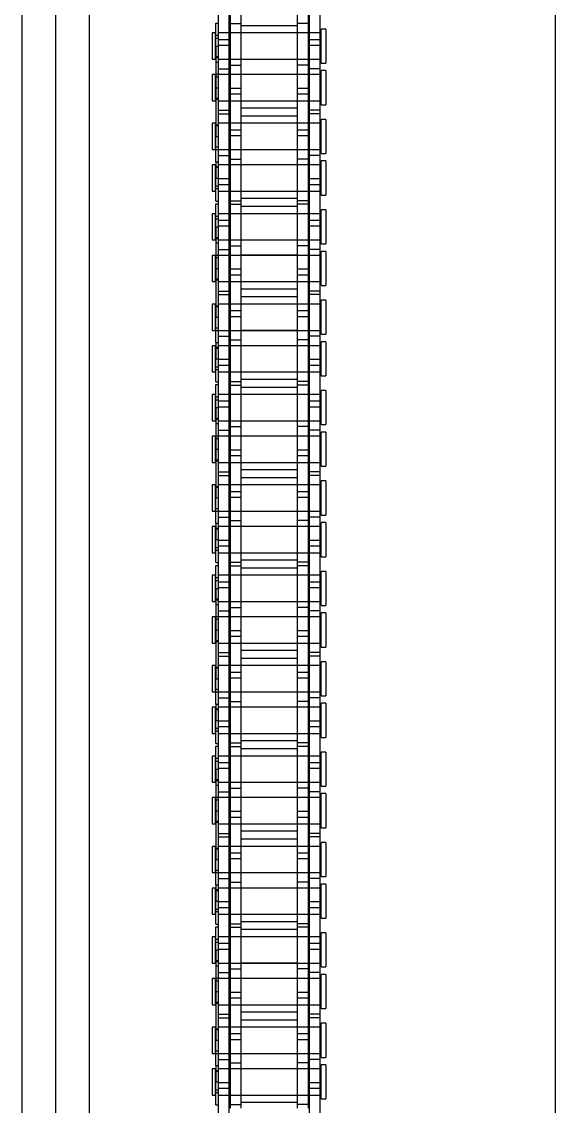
# Model space of a CAD drawing. Header units: metres. Extents: x 0 to 63075, y 0 to 44550.
# Drawn here: x 13894.7 to 13969.7, y 29508.1 to 29660.5 of the extents above; entities that cross this region are included whole.
import ezdxf

# ---------------------------------------------------------------- set-up
doc = ezdxf.new("R2010")
doc.units = ezdxf.units.M
doc.header["$LTSCALE"] = 75
doc.linetypes.add('HIDDEN2', pattern=[4.7625, 3.175, -1.5875])
for name, color, linetype in [('SDM', 7, 'Continuous'), ('SL4', 4, 'Continuous'), ('ST1', 7, 'HIDDEN2')]:
    doc.layers.add(name, color=color, linetype=linetype)

# ---------------------------------------------------------------- blocks, each defined once
blk = doc.blocks.new('A$Cb6dca9d5')
at = {"layer": 'SL4'}
for p, q in [((48.24, 3664.71), (48.24, 2339.74)), ((57.76, 2339.74), (57.76, 3664.71)), ((123.24, 2339.74), (123.24, 3664.71))]:
    blk.add_line(p, q, dxfattribs=at)
at = {"layer": 'ST1'}
for p, q in [((53, 3664.71), (53, 2339.74)), ((57.76, 2339.74), (57.76, 3664.71)), ((77.52, 2926.8), (77.52, 2920.45)), ((79.03, 2926.8), (79.03, 2920.45)), ((86.96, 2926.8), (86.96, 2920.45)), ((88.49, 2926.8), (88.49, 2920.45)), ((75.84, 2923.2), (75.84, 2914.1)), ((77.36, 2923.2), (77.36, 2914.1)), ((88.64, 2923.2), (88.64, 2914.1)), ((90.16, 2923.2), (90.16, 2914.1)), ((75.51, 2920.51), (75.84, 2920.51)), ((75.51, 2917.28), (75.51, 2920.51)), ((77.52, 2920.45), (79.03, 2920.45)), ((77.52, 2920.45), (77.52, 2911.36)), ((79.03, 2920.17), (86.96, 2920.17)), ((79.03, 2920.45), (79.03, 2911.36)), ((88.49, 2920.45), (86.96, 2920.45)), ((86.96, 2920.45), (86.96, 2911.36)), ((88.49, 2920.45), (88.49, 2911.36)), ((75, 2919.12), (75, 2915.43)), ((75.47, 2919.12), (75, 2919.12)), ((75.47, 2915.43), (75.47, 2919.12)), ((75.84, 2918.75), (75.47, 2918.75)), ((77.36, 2919.12), (75.84, 2919.12)), ((90.34, 2919.12), (75.84, 2919.12)), ((79.03, 2919.12), (77.52, 2919.12)), ((86.96, 2919.12), (79.03, 2919.12)), ((88.49, 2919.12), (86.96, 2919.12)), ((90.16, 2919.12), (88.64, 2919.12)), ((90.34, 2914.88), (90.34, 2919.67)), ((91, 2919.67), (90.34, 2919.67)), ((91, 2919.67), (91, 2914.88)), ((75.51, 2918.38), (75.84, 2918.38)), ((75.51, 2917.28), (75.51, 2904.58)), ((75.51, 2917.28), (75.84, 2917.28)), ((75.84, 2918.21), (77.36, 2918.21)), ((77.36, 2917.35), (75.84, 2917.35)), ((88.64, 2918.21), (90.16, 2918.21)), ((90.16, 2917.35), (88.64, 2917.35)), ((75, 2915.43), (75.47, 2915.43)), ((75.47, 2915.8), (75.84, 2915.8)), ((75.51, 2915.66), (75.84, 2915.66)), ((75.84, 2915.43), (77.36, 2915.43)), ((75.84, 2915.43), (90.34, 2915.43)), ((77.52, 2915.43), (79.03, 2915.43)), ((79.03, 2915.43), (86.96, 2915.43)), ((86.96, 2915.43), (88.49, 2915.43)), ((88.64, 2915.43), (90.16, 2915.43)), ((75.84, 2914.98), (75.51, 2914.98)), ((75.84, 2914.1), (77.36, 2914.1)), ((75.84, 2914.1), (75.84, 2907.75)), ((77.36, 2914.1), (77.36, 2907.75)), ((77.52, 2914.6), (79.03, 2914.6)), ((86.96, 2915.39), (79.03, 2915.39)), ((88.49, 2914.6), (86.96, 2914.6)), ((90.16, 2914.1), (88.64, 2914.1)), ((88.64, 2914.1), (88.64, 2907.75)), ((90.16, 2914.1), (90.16, 2907.75)), ((90.34, 2914.88), (91, 2914.88)), ((75, 2913.27), (75, 2909.58)), ((75.47, 2913.27), (75, 2913.27)), ((75.47, 2909.58), (75.47, 2913.27)), ((75.84, 2912.9), (75.47, 2912.9)), ((77.36, 2913.27), (75.51, 2913.27)), ((90.34, 2913.27), (75.84, 2913.27)), ((79.03, 2913.27), (77.52, 2913.27)), ((79.03, 2913.32), (86.96, 2913.32)), ((86.96, 2913.27), (79.03, 2913.27)), ((88.49, 2913.27), (86.96, 2913.27)), ((90.16, 2913.27), (88.64, 2913.27)), ((90.34, 2909.03), (90.34, 2913.83)), ((91, 2913.83), (90.34, 2913.83)), ((91, 2913.83), (91, 2909.03)), ((75.51, 2911.43), (75.84, 2911.43)), ((77.52, 2911.36), (77.52, 2910.5)), ((77.52, 2911.36), (79.03, 2911.36)), ((79.03, 2911.36), (79.03, 2910.5)), ((86.96, 2911.36), (86.96, 2910.5)), ((86.96, 2911.36), (88.49, 2911.36)), ((88.49, 2911.36), (88.49, 2910.5)), ((75, 2909.58), (75.47, 2909.58)), ((75.47, 2909.95), (75.84, 2909.95)), ((75.51, 2909.81), (75.84, 2909.81)), ((75.84, 2909.58), (77.36, 2909.58)), ((75.84, 2909.58), (90.34, 2909.58)), ((77.52, 2910.5), (77.52, 2901.4)), ((79.03, 2910.5), (77.52, 2910.5)), ((77.52, 2909.58), (79.03, 2909.58)), ((79.03, 2909.58), (86.96, 2909.58)), ((79.03, 2910.5), (79.03, 2901.4)), ((86.96, 2910.5), (86.96, 2901.4)), ((88.49, 2910.5), (86.96, 2910.5)), ((86.96, 2909.58), (88.49, 2909.58)), ((88.49, 2910.5), (88.49, 2901.4)), ((88.64, 2909.58), (90.16, 2909.58)), ((75.84, 2908.25), (77.36, 2908.25)), ((86.96, 2908.54), (79.03, 2908.54)), ((90.16, 2908.25), (88.64, 2908.25)), ((90.34, 2909.03), (91, 2909.03)), ((75, 2906.42), (75, 2902.73)), ((75.47, 2906.42), (75, 2906.42)), ((75.47, 2902.73), (75.47, 2906.42)), ((75.84, 2907.75), (77.36, 2907.75)), ((75.84, 2907.75), (75.84, 2898.66)), ((77.36, 2906.42), (75.84, 2906.42)), ((90.34, 2906.42), (75.84, 2906.42)), ((77.36, 2907.75), (77.36, 2898.66)), ((79.03, 2906.42), (77.52, 2906.42)), ((79.03, 2907.47), (86.96, 2907.47)), ((86.96, 2906.42), (79.03, 2906.42)), ((88.49, 2906.42), (86.96, 2906.42)), ((90.16, 2907.75), (88.64, 2907.75)), ((88.64, 2907.75), (88.64, 2898.66)), ((90.16, 2906.42), (88.64, 2906.42)), ((90.16, 2907.75), (90.16, 2898.66)), ((90.34, 2902.18), (90.34, 2906.97)), ((91, 2906.97), (90.34, 2906.97)), ((91, 2906.97), (91, 2902.18)), ((75.84, 2906.05), (75.47, 2906.05)), ((75.51, 2906.19), (75.84, 2906.19)), ((77.52, 2905.51), (79.03, 2905.51)), ((86.96, 2905.51), (88.49, 2905.51)), ((75.51, 2904.58), (75.84, 2904.58)), ((75.51, 2901.02), (75.51, 2904.58)), ((79.03, 2904.65), (77.52, 2904.65)), ((88.49, 2904.65), (86.96, 2904.65)), ((75, 2902.73), (75.47, 2902.73)), ((75.47, 2903.1), (75.84, 2903.1)), ((75.51, 2902.73), (77.36, 2902.73)), ((75.84, 2902.73), (90.34, 2902.73)), ((75.84, 2901.9), (77.36, 2901.9)), ((77.52, 2902.73), (79.03, 2902.73)), ((79.03, 2902.73), (86.96, 2902.73)), ((86.96, 2902.69), (79.03, 2902.69)), ((86.96, 2902.73), (88.49, 2902.73)), ((88.64, 2902.73), (90.16, 2902.73)), ((90.16, 2901.9), (88.64, 2901.9)), ((90.34, 2902.18), (91, 2902.18)), ((75, 2900.57), (75, 2896.88)), ((75.47, 2900.57), (75, 2900.57)), ((75.47, 2896.88), (75.47, 2900.57)), ((75.84, 2900.2), (75.47, 2900.2)), ((75.51, 2901.02), (75.51, 2898.73)), ((75.51, 2901.02), (75.84, 2901.02)), ((75.51, 2900.35), (75.84, 2900.35)), ((77.36, 2900.57), (75.84, 2900.57)), ((90.34, 2900.57), (75.84, 2900.57)), ((77.52, 2901.4), (79.03, 2901.4)), ((77.52, 2901.4), (77.52, 2895.05)), ((79.03, 2900.57), (77.52, 2900.57)), ((79.03, 2900.62), (86.96, 2900.62)), ((86.96, 2900.57), (79.03, 2900.57)), ((79.03, 2901.4), (79.03, 2895.05)), ((88.49, 2901.4), (86.96, 2901.4)), ((86.96, 2901.4), (86.96, 2895.05)), ((88.49, 2900.57), (86.96, 2900.57)), ((88.49, 2901.4), (88.49, 2895.05)), ((90.16, 2900.57), (88.64, 2900.57)), ((90.34, 2896.33), (90.34, 2901.13)), ((91, 2901.13), (90.34, 2901.13)), ((91, 2901.13), (91, 2896.33)), ((75.51, 2898.73), (75.84, 2898.73)), ((75.51, 2895.5), (75.51, 2898.73)), ((75.84, 2898.66), (75.84, 2897.8)), ((75.84, 2898.66), (77.36, 2898.66)), ((77.36, 2898.66), (77.36, 2897.8)), ((88.64, 2898.66), (88.64, 2897.8)), ((88.64, 2898.66), (90.16, 2898.66)), ((90.16, 2898.66), (90.16, 2897.8)), ((75.47, 2897.25), (75.84, 2897.25)), ((75.51, 2897.62), (75.84, 2897.62)), ((75.84, 2897.8), (75.84, 2888.7)), ((77.36, 2897.8), (75.84, 2897.8)), ((77.36, 2897.8), (77.36, 2888.7)), ((88.64, 2897.8), (88.64, 2888.7)), ((90.16, 2897.8), (88.64, 2897.8)), ((90.16, 2897.8), (90.16, 2888.7)), ((75, 2896.88), (75.47, 2896.88)), ((75.84, 2896.88), (77.36, 2896.88)), ((75.84, 2896.88), (90.34, 2896.88)), ((77.52, 2896.88), (79.03, 2896.88)), ((79.03, 2896.88), (86.96, 2896.88)), ((86.96, 2895.84), (79.03, 2895.84)), ((86.96, 2896.88), (88.49, 2896.88)), ((88.64, 2896.88), (90.16, 2896.88)), ((90.34, 2896.33), (91, 2896.33)), ((75.51, 2895.5), (75.84, 2895.5)), ((75.51, 2895.11), (75.84, 2895.11)), ((75.51, 2891.88), (75.51, 2895.11)), ((77.52, 2895.55), (79.03, 2895.55)), ((77.52, 2895.05), (79.03, 2895.05)), ((77.52, 2895.05), (77.52, 2885.96)), ((79.03, 2894.77), (86.96, 2894.77)), ((79.03, 2895.05), (79.03, 2885.96)), ((88.49, 2895.55), (86.96, 2895.55)), ((88.49, 2895.05), (86.96, 2895.05)), ((86.96, 2895.05), (86.96, 2885.96)), ((88.49, 2895.05), (88.49, 2885.96)), ((90.34, 2889.48), (90.34, 2894.27)), ((91, 2894.27), (90.34, 2894.27)), ((91, 2894.27), (91, 2889.48)), ((75, 2893.72), (75, 2890.03)), ((75.47, 2893.72), (75, 2893.72)), ((75.47, 2890.03), (75.47, 2893.72)), ((75.84, 2893.35), (75.47, 2893.35)), ((75.51, 2892.98), (75.84, 2892.98)), ((77.36, 2893.72), (75.84, 2893.72)), ((90.34, 2893.72), (75.84, 2893.72)), ((75.84, 2892.81), (77.36, 2892.81)), ((79.03, 2893.72), (77.52, 2893.72)), ((86.96, 2893.72), (79.03, 2893.72)), ((88.49, 2893.72), (86.96, 2893.72)), ((90.16, 2893.72), (88.64, 2893.72)), ((88.64, 2892.81), (90.16, 2892.81)), ((75.51, 2891.88), (75.84, 2891.88)), ((75.51, 2891.88), (75.51, 2879.18)), ((77.36, 2891.95), (75.84, 2891.95)), ((90.16, 2891.95), (88.64, 2891.95)), ((75, 2890.03), (75.47, 2890.03)), ((75.47, 2890.4), (75.84, 2890.4)), ((75.51, 2890.26), (75.84, 2890.26)), ((75.84, 2889.58), (75.51, 2889.58)), ((75.84, 2890.03), (77.36, 2890.03)), ((75.84, 2890.03), (90.34, 2890.03)), ((77.52, 2890.03), (79.03, 2890.03)), ((79.03, 2890.03), (86.96, 2890.03)), ((86.96, 2889.99), (79.03, 2889.99)), ((86.96, 2890.03), (88.49, 2890.03)), ((88.64, 2890.03), (90.16, 2890.03)), ((75.84, 2888.7), (77.36, 2888.7)), ((75.84, 2888.7), (75.84, 2882.35)), ((77.36, 2888.7), (77.36, 2882.35)), ((77.52, 2889.2), (79.03, 2889.2)), ((88.49, 2889.2), (86.96, 2889.2)), ((90.16, 2888.7), (88.64, 2888.7)), ((88.64, 2888.7), (88.64, 2882.35)), ((90.16, 2888.7), (90.16, 2882.35)), ((90.34, 2889.48), (91, 2889.48)), ((90.34, 2883.63), (90.34, 2888.43)), ((91, 2888.43), (90.34, 2888.43)), ((91, 2888.43), (91, 2883.63)), ((75, 2887.87), (75, 2884.18)), ((75.47, 2887.87), (75, 2887.87)), ((75.47, 2884.18), (75.47, 2887.87)), ((75.84, 2887.5), (75.47, 2887.5)), ((77.36, 2887.87), (75.51, 2887.87)), ((90.34, 2887.87), (75.84, 2887.87)), ((79.03, 2887.87), (77.52, 2887.87)), ((79.03, 2887.92), (86.96, 2887.92)), ((86.96, 2887.87), (79.03, 2887.87)), ((88.49, 2887.87), (86.96, 2887.87)), ((90.16, 2887.87), (88.64, 2887.87)), ((75.51, 2886.03), (75.84, 2886.03)), ((77.52, 2885.96), (77.52, 2885.1)), ((77.52, 2885.96), (79.03, 2885.96)), ((77.52, 2885.1), (77.52, 2876)), ((79.03, 2885.1), (77.52, 2885.1)), ((79.03, 2885.96), (79.03, 2885.1)), ((79.03, 2885.1), (79.03, 2876)), ((86.96, 2885.96), (86.96, 2885.1)), ((86.96, 2885.96), (88.49, 2885.96)), ((86.96, 2885.1), (86.96, 2876)), ((88.49, 2885.1), (86.96, 2885.1)), ((88.49, 2885.96), (88.49, 2885.1)), ((88.49, 2885.1), (88.49, 2876)), ((75, 2884.18), (75.47, 2884.18)), ((75.47, 2884.55), (75.84, 2884.55)), ((75.51, 2884.41), (75.84, 2884.41)), ((75.84, 2884.18), (77.36, 2884.18)), ((75.84, 2884.18), (90.34, 2884.18)), ((77.52, 2884.18), (79.03, 2884.18)), ((79.03, 2884.18), (86.96, 2884.18)), ((86.96, 2884.18), (88.49, 2884.18)), ((88.64, 2884.18), (90.16, 2884.18)), ((90.34, 2883.63), (91, 2883.63)), ((75.84, 2882.85), (77.36, 2882.85)), ((75.84, 2882.35), (77.36, 2882.35)), ((75.84, 2882.35), (75.84, 2873.26)), ((77.36, 2882.35), (77.36, 2873.26)), ((86.96, 2883.14), (79.03, 2883.14)), ((79.03, 2882.07), (86.96, 2882.07)), ((90.16, 2882.85), (88.64, 2882.85)), ((90.16, 2882.35), (88.64, 2882.35)), ((88.64, 2882.35), (88.64, 2873.26)), ((90.16, 2882.35), (90.16, 2873.26)), ((75, 2881.02), (75, 2877.33)), ((75.47, 2881.02), (75, 2881.02)), ((75.47, 2877.33), (75.47, 2881.02)), ((75.84, 2880.65), (75.47, 2880.65)), ((75.51, 2880.79), (75.84, 2880.79)), ((77.36, 2881.02), (75.84, 2881.02)), ((90.34, 2881.02), (75.84, 2881.02)), ((79.03, 2881.02), (77.52, 2881.02)), ((86.96, 2881.02), (79.03, 2881.02)), ((88.49, 2881.02), (86.96, 2881.02)), ((90.16, 2881.02), (88.64, 2881.02)), ((90.34, 2876.78), (90.34, 2881.57)), ((91, 2881.57), (90.34, 2881.57)), ((91, 2881.57), (91, 2876.78)), ((75.51, 2879.18), (75.84, 2879.18)), ((75.51, 2875.62), (75.51, 2879.18)), ((77.52, 2880.11), (79.03, 2880.11)), ((79.03, 2879.25), (77.52, 2879.25)), ((86.96, 2880.11), (88.49, 2880.11)), ((88.49, 2879.25), (86.96, 2879.25)), ((75, 2877.33), (75.47, 2877.33)), ((75.47, 2877.7), (75.84, 2877.7)), ((75.51, 2877.33), (77.36, 2877.33)), ((75.84, 2877.33), (90.34, 2877.33)), ((77.52, 2877.33), (79.03, 2877.33)), ((79.03, 2877.33), (86.96, 2877.33)), ((86.96, 2877.33), (88.49, 2877.33)), ((88.64, 2877.33), (90.16, 2877.33)), ((75.84, 2876.5), (77.36, 2876.5)), ((77.52, 2876), (79.03, 2876)), ((77.52, 2876), (77.52, 2869.65)), ((86.96, 2877.29), (79.03, 2877.29)), ((79.03, 2876), (79.03, 2869.65)), ((88.49, 2876), (86.96, 2876)), ((86.96, 2876), (86.96, 2869.65)), ((88.49, 2876), (88.49, 2869.65)), ((90.16, 2876.5), (88.64, 2876.5)), ((90.34, 2876.78), (91, 2876.78)), ((75, 2875.17), (75, 2871.48)), ((75.47, 2875.17), (75, 2875.17)), ((75.47, 2871.48), (75.47, 2875.17)), ((75.84, 2874.8), (75.47, 2874.8)), ((75.51, 2875.62), (75.51, 2873.33)), ((75.51, 2875.62), (75.84, 2875.62)), ((75.51, 2874.95), (75.84, 2874.95)), ((77.36, 2875.17), (75.84, 2875.17)), ((90.34, 2875.17), (75.84, 2875.17)), ((79.03, 2875.17), (77.52, 2875.17)), ((79.03, 2875.22), (86.96, 2875.22)), ((86.96, 2875.17), (79.03, 2875.17)), ((88.49, 2875.17), (86.96, 2875.17)), ((90.16, 2875.17), (88.64, 2875.17)), ((90.34, 2870.93), (90.34, 2875.73)), ((91, 2875.73), (90.34, 2875.73)), ((91, 2875.73), (91, 2870.93)), ((75.51, 2873.33), (75.84, 2873.33)), ((75.51, 2870.1), (75.51, 2873.33)), ((75.84, 2873.26), (75.84, 2872.4)), ((75.84, 2873.26), (77.36, 2873.26)), ((77.36, 2873.26), (77.36, 2872.4)), ((88.64, 2873.26), (88.64, 2872.4)), ((88.64, 2873.26), (90.16, 2873.26)), ((90.16, 2873.26), (90.16, 2872.4)), ((75, 2871.48), (75.47, 2871.48)), ((75.47, 2871.85), (75.84, 2871.85)), ((75.51, 2872.22), (75.84, 2872.22)), ((75.84, 2872.4), (75.84, 2863.3)), ((77.36, 2872.4), (75.84, 2872.4)), ((75.84, 2871.48), (77.36, 2871.48)), ((75.84, 2871.48), (90.34, 2871.48)), ((77.36, 2872.4), (77.36, 2863.3)), ((77.52, 2871.48), (79.03, 2871.48)), ((79.03, 2871.48), (86.96, 2871.48)), ((86.96, 2871.48), (88.49, 2871.48)), ((88.64, 2872.4), (88.64, 2863.3)), ((90.16, 2872.4), (88.64, 2872.4)), ((88.64, 2871.48), (90.16, 2871.48)), ((90.16, 2872.4), (90.16, 2863.3)), ((75.51, 2870.1), (75.84, 2870.1)), ((75.51, 2869.71), (75.84, 2869.71)), ((75.51, 2866.48), (75.51, 2869.71)), ((77.52, 2870.15), (79.03, 2870.15)), ((86.96, 2870.44), (79.03, 2870.44)), ((88.49, 2870.15), (86.96, 2870.15)), ((90.34, 2870.93), (91, 2870.93)), ((75, 2868.32), (75, 2864.63)), ((75.47, 2868.32), (75, 2868.32)), ((75.47, 2864.63), (75.47, 2868.32)), ((77.36, 2868.32), (75.84, 2868.32)), ((90.34, 2868.32), (75.84, 2868.32)), ((77.52, 2869.65), (79.03, 2869.65)), ((77.52, 2869.65), (77.52, 2860.56)), ((79.03, 2868.32), (77.52, 2868.32)), ((79.03, 2869.37), (86.96, 2869.37)), ((86.96, 2868.32), (79.03, 2868.32)), ((79.03, 2869.65), (79.03, 2860.56)), ((88.49, 2869.65), (86.96, 2869.65)), ((86.96, 2869.65), (86.96, 2860.56)), ((88.49, 2868.32), (86.96, 2868.32)), ((88.49, 2869.65), (88.49, 2860.56)), ((90.16, 2868.32), (88.64, 2868.32)), ((90.34, 2864.08), (90.34, 2868.87)), ((91, 2868.87), (90.34, 2868.87)), ((91, 2868.87), (91, 2864.08)), ((75.84, 2867.95), (75.47, 2867.95)), ((75.51, 2867.58), (75.84, 2867.58)), ((75.84, 2867.41), (77.36, 2867.41)), ((88.64, 2867.41), (90.16, 2867.41)), ((75.51, 2866.48), (75.51, 2853.78)), ((75.51, 2866.48), (75.84, 2866.48)), ((77.36, 2866.55), (75.84, 2866.55)), ((90.16, 2866.55), (88.64, 2866.55)), ((75, 2864.63), (75.47, 2864.63)), ((75.47, 2865), (75.84, 2865)), ((75.51, 2864.86), (75.84, 2864.86)), ((75.84, 2864.18), (75.51, 2864.18)), ((75.84, 2864.63), (77.36, 2864.63)), ((75.84, 2864.63), (90.34, 2864.63)), ((77.52, 2864.63), (79.03, 2864.63)), ((77.52, 2863.8), (79.03, 2863.8)), ((79.03, 2864.63), (86.96, 2864.63)), ((86.96, 2864.59), (79.03, 2864.59)), ((86.96, 2864.63), (88.49, 2864.63)), ((88.49, 2863.8), (86.96, 2863.8)), ((88.64, 2864.63), (90.16, 2864.63)), ((90.34, 2864.08), (91, 2864.08)), ((75, 2862.47), (75, 2858.78)), ((75.47, 2862.47), (75, 2862.47)), ((75.47, 2858.78), (75.47, 2862.47)), ((75.84, 2862.1), (75.47, 2862.1)), ((77.36, 2862.47), (75.51, 2862.47)), ((75.84, 2863.3), (77.36, 2863.3)), ((75.84, 2863.3), (75.84, 2856.95)), ((90.34, 2862.47), (75.84, 2862.47)), ((77.36, 2863.3), (77.36, 2856.95)), ((79.03, 2862.47), (77.52, 2862.47)), ((79.03, 2862.52), (86.96, 2862.52)), ((86.96, 2862.47), (79.03, 2862.47)), ((88.49, 2862.47), (86.96, 2862.47)), ((90.16, 2863.3), (88.64, 2863.3)), ((88.64, 2863.3), (88.64, 2856.95)), ((90.16, 2862.47), (88.64, 2862.47)), ((90.16, 2863.3), (90.16, 2856.95)), ((90.34, 2858.23), (90.34, 2863.03)), ((91, 2863.03), (90.34, 2863.03)), ((91, 2863.03), (91, 2858.23)), ((75.51, 2860.63), (75.84, 2860.63)), ((77.52, 2860.56), (77.52, 2859.7)), ((77.52, 2860.56), (79.03, 2860.56)), ((79.03, 2860.56), (79.03, 2859.7)), ((86.96, 2860.56), (86.96, 2859.7)), ((86.96, 2860.56), (88.49, 2860.56)), ((88.49, 2860.56), (88.49, 2859.7)), ((75.47, 2859.15), (75.84, 2859.15)), ((77.52, 2859.7), (77.52, 2850.6)), ((79.03, 2859.7), (77.52, 2859.7)), ((79.03, 2859.7), (79.03, 2850.6)), ((86.96, 2859.7), (86.96, 2850.6)), ((88.49, 2859.7), (86.96, 2859.7)), ((88.49, 2859.7), (88.49, 2850.6)), ((75, 2858.78), (75.47, 2858.78)), ((75.51, 2859.01), (75.84, 2859.01)), ((75.84, 2858.78), (77.36, 2858.78)), ((75.84, 2858.78), (90.34, 2858.78)), ((77.52, 2858.78), (79.03, 2858.78)), ((79.03, 2858.78), (86.96, 2858.78)), ((86.96, 2857.74), (79.03, 2857.74)), ((86.96, 2858.78), (88.49, 2858.78)), ((88.64, 2858.78), (90.16, 2858.78)), ((90.34, 2858.23), (91, 2858.23)), ((75.84, 2857.45), (77.36, 2857.45)), ((75.84, 2856.95), (77.36, 2856.95)), ((75.84, 2856.95), (75.84, 2847.86)), ((77.36, 2856.95), (77.36, 2847.86)), ((79.03, 2856.67), (86.96, 2856.67)), ((90.16, 2857.45), (88.64, 2857.45)), ((90.16, 2856.95), (88.64, 2856.95)), ((88.64, 2856.95), (88.64, 2847.86)), ((90.16, 2856.95), (90.16, 2847.86)), ((90.34, 2851.38), (90.34, 2856.17)), ((91, 2856.17), (90.34, 2856.17)), ((91, 2856.17), (91, 2851.38)), ((75, 2855.62), (75, 2851.93)), ((75.47, 2855.62), (75, 2855.62)), ((75.47, 2851.93), (75.47, 2855.62)), ((75.84, 2855.25), (75.47, 2855.25)), ((75.51, 2855.39), (75.84, 2855.39)), ((77.36, 2855.62), (75.84, 2855.62)), ((90.34, 2855.62), (75.84, 2855.62)), ((79.03, 2855.62), (77.52, 2855.62)), ((77.52, 2854.71), (79.03, 2854.71)), ((86.96, 2855.62), (79.03, 2855.62)), ((88.49, 2855.62), (86.96, 2855.62)), ((86.96, 2854.71), (88.49, 2854.71)), ((90.16, 2855.62), (88.64, 2855.62)), ((75.51, 2853.78), (75.84, 2853.78)), ((75.51, 2850.22), (75.51, 2853.78)), ((79.03, 2853.85), (77.52, 2853.85)), ((88.49, 2853.85), (86.96, 2853.85)), ((75, 2851.93), (75.47, 2851.93)), ((75.47, 2852.3), (75.84, 2852.3)), ((75.51, 2851.93), (77.36, 2851.93)), ((75.84, 2851.93), (90.34, 2851.93)), ((77.52, 2851.93), (79.03, 2851.93)), ((79.03, 2851.93), (86.96, 2851.93)), ((86.96, 2851.89), (79.03, 2851.89)), ((86.96, 2851.93), (88.49, 2851.93)), ((88.64, 2851.93), (90.16, 2851.93)), ((75.51, 2850.22), (75.51, 2847.93)), ((75.51, 2850.22), (75.84, 2850.22)), ((75.84, 2851.1), (77.36, 2851.1)), ((77.52, 2850.6), (79.03, 2850.6)), ((77.52, 2850.6), (77.52, 2844.25)), ((79.03, 2850.6), (79.03, 2844.25)), ((88.49, 2850.6), (86.96, 2850.6)), ((86.96, 2850.6), (86.96, 2844.25)), ((88.49, 2850.6), (88.49, 2844.25)), ((90.16, 2851.1), (88.64, 2851.1)), ((90.34, 2851.38), (91, 2851.38)), ((90.34, 2845.53), (90.34, 2850.33)), ((91, 2850.33), (90.34, 2850.33)), ((91, 2850.33), (91, 2845.53)), ((75, 2849.77), (75, 2846.08)), ((75.47, 2849.77), (75, 2849.77)), ((75.47, 2846.08), (75.47, 2849.77)), ((75.84, 2849.4), (75.47, 2849.4)), ((75.51, 2849.55), (75.84, 2849.55)), ((77.36, 2849.77), (75.84, 2849.77)), ((90.34, 2849.77), (75.84, 2849.77)), ((79.03, 2849.77), (77.52, 2849.77)), ((79.03, 2849.82), (86.96, 2849.82)), ((86.96, 2849.77), (79.03, 2849.77)), ((88.49, 2849.77), (86.96, 2849.77)), ((90.16, 2849.77), (88.64, 2849.77)), ((75.51, 2847.93), (75.84, 2847.93)), ((75.51, 2844.7), (75.51, 2847.93)), ((75.84, 2847.86), (75.84, 2847)), ((75.84, 2847.86), (77.36, 2847.86)), ((75.84, 2847), (75.84, 2837.9)), ((77.36, 2847), (75.84, 2847)), ((77.36, 2847.86), (77.36, 2847)), ((77.36, 2847), (77.36, 2837.9)), ((88.64, 2847.86), (88.64, 2847)), ((88.64, 2847.86), (90.16, 2847.86)), ((88.64, 2847), (88.64, 2837.9)), ((90.16, 2847), (88.64, 2847)), ((90.16, 2847.86), (90.16, 2847)), ((90.16, 2847), (90.16, 2837.9)), ((75, 2846.08), (75.47, 2846.08)), ((75.47, 2846.45), (75.84, 2846.45)), ((75.51, 2846.82), (75.84, 2846.82)), ((75.84, 2846.08), (77.36, 2846.08)), ((75.84, 2846.08), (90.34, 2846.08)), ((77.52, 2846.08), (79.03, 2846.08)), ((79.03, 2846.08), (86.96, 2846.08)), ((86.96, 2846.08), (88.49, 2846.08)), ((88.64, 2846.08), (90.16, 2846.08)), ((90.34, 2845.53), (91, 2845.53)), ((75.51, 2844.7), (75.84, 2844.7)), ((75.51, 2844.31), (75.84, 2844.31)), ((75.51, 2841.08), (75.51, 2844.31)), ((77.52, 2844.75), (79.03, 2844.75)), ((77.52, 2844.25), (79.03, 2844.25)), ((77.52, 2844.25), (77.52, 2835.16)), ((86.96, 2845.04), (79.03, 2845.04)), ((79.03, 2843.97), (86.96, 2843.97)), ((79.03, 2844.25), (79.03, 2835.16)), ((88.49, 2844.75), (86.96, 2844.75)), ((88.49, 2844.25), (86.96, 2844.25)), ((86.96, 2844.25), (86.96, 2835.16)), ((88.49, 2844.25), (88.49, 2835.16)), ((75, 2842.92), (75, 2839.23)), ((75.47, 2842.92), (75, 2842.92)), ((75.47, 2839.23), (75.47, 2842.92)), ((75.84, 2842.55), (75.47, 2842.55)), ((77.36, 2842.92), (75.84, 2842.92)), ((90.34, 2842.92), (75.84, 2842.92)), ((79.03, 2842.92), (77.52, 2842.92)), ((86.96, 2842.92), (79.03, 2842.92)), ((88.49, 2842.92), (86.96, 2842.92)), ((90.16, 2842.92), (88.64, 2842.92)), ((90.34, 2838.68), (90.34, 2843.47)), ((91, 2843.47), (90.34, 2843.47)), ((91, 2843.47), (91, 2838.68)), ((75.51, 2842.18), (75.84, 2842.18)), ((75.51, 2841.08), (75.51, 2828.38)), ((75.51, 2841.08), (75.84, 2841.08)), ((75.84, 2842.01), (77.36, 2842.01)), ((77.36, 2841.15), (75.84, 2841.15)), ((88.64, 2842.01), (90.16, 2842.01)), ((90.16, 2841.15), (88.64, 2841.15)), ((75, 2839.23), (75.47, 2839.23)), ((75.47, 2839.6), (75.84, 2839.6)), ((75.51, 2839.46), (75.84, 2839.46)), ((75.84, 2839.23), (77.36, 2839.23)), ((75.84, 2839.23), (90.34, 2839.23)), ((77.52, 2839.23), (79.03, 2839.23)), ((79.03, 2839.23), (86.96, 2839.23)), ((86.96, 2839.23), (88.49, 2839.23)), ((88.64, 2839.23), (90.16, 2839.23)), ((75.84, 2838.78), (75.51, 2838.78)), ((75.84, 2837.9), (77.36, 2837.9)), ((75.84, 2837.9), (75.84, 2831.55)), ((77.36, 2837.9), (77.36, 2831.55)), ((77.52, 2838.4), (79.03, 2838.4)), ((86.96, 2839.19), (79.03, 2839.19)), ((88.49, 2838.4), (86.96, 2838.4)), ((90.16, 2837.9), (88.64, 2837.9)), ((88.64, 2837.9), (88.64, 2831.55)), ((90.16, 2837.9), (90.16, 2831.55)), ((90.34, 2838.68), (91, 2838.68)), ((75, 2837.07), (75, 2833.38)), ((75.47, 2837.07), (75, 2837.07)), ((75.47, 2833.38), (75.47, 2837.07)), ((75.84, 2836.7), (75.47, 2836.7)), ((77.36, 2837.07), (75.51, 2837.07)), ((90.34, 2837.07), (75.84, 2837.07)), ((79.03, 2837.07), (77.52, 2837.07)), ((79.03, 2837.12), (86.96, 2837.12)), ((86.96, 2837.07), (79.03, 2837.07)), ((88.49, 2837.07), (86.96, 2837.07)), ((90.16, 2837.07), (88.64, 2837.07)), ((90.34, 2832.83), (90.34, 2837.63)), ((91, 2837.63), (90.34, 2837.63)), ((91, 2837.63), (91, 2832.83)), ((75.51, 2835.23), (75.84, 2835.23)), ((77.52, 2835.16), (77.52, 2834.3)), ((77.52, 2835.16), (79.03, 2835.16)), ((79.03, 2835.16), (79.03, 2834.3)), ((86.96, 2835.16), (86.96, 2834.3)), ((86.96, 2835.16), (88.49, 2835.16)), ((88.49, 2835.16), (88.49, 2834.3)), ((75, 2833.38), (75.47, 2833.38)), ((75.47, 2833.75), (75.84, 2833.75)), ((75.51, 2833.61), (75.84, 2833.61)), ((75.84, 2833.38), (77.36, 2833.38)), ((75.84, 2833.38), (90.34, 2833.38)), ((77.52, 2834.3), (77.52, 2825.2)), ((79.03, 2834.3), (77.52, 2834.3)), ((77.52, 2833.38), (79.03, 2833.38)), ((79.03, 2833.38), (86.96, 2833.38)), ((79.03, 2834.3), (79.03, 2825.2)), ((86.96, 2834.3), (86.96, 2825.2)), ((88.49, 2834.3), (86.96, 2834.3)), ((86.96, 2833.38), (88.49, 2833.38)), ((88.49, 2834.3), (88.49, 2825.2)), ((88.64, 2833.38), (90.16, 2833.38)), ((75.84, 2832.05), (77.36, 2832.05)), ((86.96, 2832.34), (79.03, 2832.34)), ((90.16, 2832.05), (88.64, 2832.05)), ((90.34, 2832.83), (91, 2832.83)), ((75, 2830.22), (75, 2826.53)), ((75.47, 2830.22), (75, 2830.22)), ((75.47, 2826.53), (75.47, 2830.22)), ((75.84, 2831.55), (77.36, 2831.55)), ((75.84, 2831.55), (75.84, 2822.46)), ((77.36, 2830.22), (75.84, 2830.22)), ((90.34, 2830.22), (75.84, 2830.22)), ((77.36, 2831.55), (77.36, 2822.46)), ((79.03, 2830.22), (77.52, 2830.22)), ((79.03, 2831.27), (86.96, 2831.27)), ((86.96, 2830.22), (79.03, 2830.22)), ((88.49, 2830.22), (86.96, 2830.22)), ((90.16, 2831.55), (88.64, 2831.55)), ((88.64, 2831.55), (88.64, 2822.46)), ((90.16, 2830.22), (88.64, 2830.22)), ((90.16, 2831.55), (90.16, 2822.46)), ((90.34, 2825.98), (90.34, 2830.77)), ((91, 2830.77), (90.34, 2830.77)), ((91, 2830.77), (91, 2825.98)), ((75.84, 2829.85), (75.47, 2829.85)), ((75.51, 2829.99), (75.84, 2829.99)), ((77.52, 2829.31), (79.03, 2829.31)), ((86.96, 2829.31), (88.49, 2829.31)), ((75.51, 2828.38), (75.84, 2828.38)), ((75.51, 2824.82), (75.51, 2828.38)), ((79.03, 2828.45), (77.52, 2828.45)), ((88.49, 2828.45), (86.96, 2828.45)), ((75, 2826.53), (75.47, 2826.53)), ((75.47, 2826.9), (75.84, 2826.9)), ((75.51, 2826.53), (77.36, 2826.53)), ((75.84, 2826.53), (90.34, 2826.53)), ((75.84, 2825.7), (77.36, 2825.7)), ((77.52, 2826.53), (79.03, 2826.53)), ((79.03, 2826.53), (86.96, 2826.53)), ((86.96, 2826.49), (79.03, 2826.49)), ((86.96, 2826.53), (88.49, 2826.53)), ((88.64, 2826.53), (90.16, 2826.53)), ((90.16, 2825.7), (88.64, 2825.7)), ((90.34, 2825.98), (91, 2825.98)), ((75, 2824.37), (75, 2820.68)), ((75.47, 2824.37), (75, 2824.37)), ((75.47, 2820.68), (75.47, 2824.37)), ((75.84, 2824), (75.47, 2824)), ((75.51, 2824.82), (75.51, 2822.53)), ((75.51, 2824.82), (75.84, 2824.82)), ((75.51, 2824.15), (75.84, 2824.15)), ((77.36, 2824.37), (75.84, 2824.37)), ((90.34, 2824.37), (75.84, 2824.37)), ((77.52, 2825.2), (79.03, 2825.2)), ((77.52, 2825.2), (77.52, 2818.85)), ((79.03, 2824.37), (77.52, 2824.37)), ((79.03, 2824.42), (86.96, 2824.42)), ((86.96, 2824.37), (79.03, 2824.37)), ((79.03, 2825.2), (79.03, 2818.85)), ((88.49, 2825.2), (86.96, 2825.2)), ((86.96, 2825.2), (86.96, 2818.85)), ((88.49, 2824.37), (86.96, 2824.37)), ((88.49, 2825.2), (88.49, 2818.85)), ((90.16, 2824.37), (88.64, 2824.37)), ((90.34, 2820.13), (90.34, 2824.93)), ((91, 2824.93), (90.34, 2824.93)), ((91, 2824.93), (91, 2820.13)), ((75.51, 2822.53), (75.84, 2822.53)), ((75.51, 2819.3), (75.51, 2822.53)), ((75.84, 2822.46), (75.84, 2821.6)), ((75.84, 2822.46), (77.36, 2822.46)), ((77.36, 2822.46), (77.36, 2821.6)), ((88.64, 2822.46), (88.64, 2821.6)), ((88.64, 2822.46), (90.16, 2822.46)), ((90.16, 2822.46), (90.16, 2821.6)), ((75.47, 2821.05), (75.84, 2821.05)), ((75.51, 2821.42), (75.84, 2821.42)), ((75.84, 2821.6), (75.84, 2812.5)), ((77.36, 2821.6), (75.84, 2821.6)), ((77.36, 2821.6), (77.36, 2812.5)), ((88.64, 2821.6), (88.64, 2812.5)), ((90.16, 2821.6), (88.64, 2821.6)), ((90.16, 2821.6), (90.16, 2812.5)), ((75, 2820.68), (75.47, 2820.68)), ((75.84, 2820.68), (77.36, 2820.68)), ((75.84, 2820.68), (90.34, 2820.68)), ((77.52, 2820.68), (79.03, 2820.68)), ((79.03, 2820.68), (86.96, 2820.68)), ((86.96, 2819.64), (79.03, 2819.64)), ((86.96, 2820.68), (88.49, 2820.68)), ((88.64, 2820.68), (90.16, 2820.68)), ((90.34, 2820.13), (91, 2820.13)), ((75.51, 2819.3), (75.84, 2819.3)), ((75.51, 2818.91), (75.84, 2818.91)), ((75.51, 2815.68), (75.51, 2818.91)), ((77.52, 2819.35), (79.03, 2819.35)), ((77.52, 2818.85), (79.03, 2818.85)), ((77.52, 2818.85), (77.52, 2809.76)), ((79.03, 2818.57), (86.96, 2818.57)), ((79.03, 2818.85), (79.03, 2809.76)), ((88.49, 2819.35), (86.96, 2819.35)), ((88.49, 2818.85), (86.96, 2818.85)), ((86.96, 2818.85), (86.96, 2809.76)), ((88.49, 2818.85), (88.49, 2809.76)), ((90.34, 2813.28), (90.34, 2818.07)), ((91, 2818.07), (90.34, 2818.07)), ((91, 2818.07), (91, 2813.28)), ((75, 2817.52), (75, 2813.83)), ((75.47, 2817.52), (75, 2817.52)), ((75.47, 2813.83), (75.47, 2817.52)), ((75.84, 2817.15), (75.47, 2817.15)), ((75.51, 2816.78), (75.84, 2816.78)), ((77.36, 2817.52), (75.84, 2817.52)), ((90.34, 2817.52), (75.84, 2817.52)), ((75.84, 2816.61), (77.36, 2816.61)), ((79.03, 2817.52), (77.52, 2817.52)), ((86.96, 2817.52), (79.03, 2817.52)), ((88.49, 2817.52), (86.96, 2817.52)), ((90.16, 2817.52), (88.64, 2817.52)), ((88.64, 2816.61), (90.16, 2816.61)), ((75.51, 2815.68), (75.84, 2815.68)), ((75.51, 2815.68), (75.51, 2802.98)), ((77.36, 2815.75), (75.84, 2815.75)), ((90.16, 2815.75), (88.64, 2815.75)), ((75, 2813.83), (75.47, 2813.83)), ((75.47, 2814.2), (75.84, 2814.2)), ((75.51, 2814.06), (75.84, 2814.06)), ((75.84, 2813.38), (75.51, 2813.38)), ((75.84, 2813.83), (77.36, 2813.83)), ((75.84, 2813.83), (90.34, 2813.83)), ((77.52, 2813.83), (79.03, 2813.83)), ((79.03, 2813.83), (86.96, 2813.83)), ((86.96, 2813.79), (79.03, 2813.79)), ((86.96, 2813.83), (88.49, 2813.83)), ((88.64, 2813.83), (90.16, 2813.83)), ((75.84, 2812.5), (77.36, 2812.5)), ((75.84, 2812.5), (75.84, 2806.15)), ((77.36, 2812.5), (77.36, 2806.15)), ((77.52, 2813), (79.03, 2813)), ((88.49, 2813), (86.96, 2813)), ((90.16, 2812.5), (88.64, 2812.5)), ((88.64, 2812.5), (88.64, 2806.15)), ((90.16, 2812.5), (90.16, 2806.15)), ((90.34, 2813.28), (91, 2813.28)), ((90.34, 2807.43), (90.34, 2812.23)), ((91, 2812.23), (90.34, 2812.23)), ((91, 2812.23), (91, 2807.43)), ((75, 2811.67), (75, 2807.98)), ((75.47, 2811.67), (75, 2811.67)), ((75.47, 2807.98), (75.47, 2811.67)), ((75.84, 2811.3), (75.47, 2811.3)), ((77.36, 2811.67), (75.51, 2811.67)), ((90.34, 2811.67), (75.84, 2811.67)), ((79.03, 2811.67), (77.52, 2811.67)), ((79.03, 2811.72), (86.96, 2811.72)), ((86.96, 2811.67), (79.03, 2811.67)), ((88.49, 2811.67), (86.96, 2811.67)), ((90.16, 2811.67), (88.64, 2811.67)), ((75.51, 2809.83), (75.84, 2809.83)), ((77.52, 2809.76), (77.52, 2808.9)), ((77.52, 2809.76), (79.03, 2809.76)), ((77.52, 2808.9), (77.52, 2799.8)), ((79.03, 2808.9), (77.52, 2808.9)), ((79.03, 2809.76), (79.03, 2808.9)), ((79.03, 2808.9), (79.03, 2799.8)), ((86.96, 2809.76), (86.96, 2808.9)), ((86.96, 2809.76), (88.49, 2809.76)), ((86.96, 2808.9), (86.96, 2799.8)), ((88.49, 2808.9), (86.96, 2808.9)), ((88.49, 2809.76), (88.49, 2808.9)), ((88.49, 2808.9), (88.49, 2799.8)), ((75, 2807.98), (75.47, 2807.98)), ((75.47, 2808.35), (75.84, 2808.35)), ((75.51, 2808.21), (75.84, 2808.21)), ((75.84, 2807.98), (77.36, 2807.98)), ((75.84, 2807.98), (90.34, 2807.98)), ((77.52, 2807.98), (79.03, 2807.98)), ((79.03, 2807.98), (86.96, 2807.98)), ((86.96, 2807.98), (88.49, 2807.98)), ((88.64, 2807.98), (90.16, 2807.98)), ((90.34, 2807.43), (91, 2807.43)), ((75.84, 2806.65), (77.36, 2806.65)), ((75.84, 2806.15), (77.36, 2806.15)), ((75.84, 2806.15), (75.84, 2797.06)), ((77.36, 2806.15), (77.36, 2797.06)), ((86.96, 2806.94), (79.03, 2806.94)), ((79.03, 2805.87), (86.96, 2805.87)), ((90.16, 2806.65), (88.64, 2806.65)), ((90.16, 2806.15), (88.64, 2806.15)), ((88.64, 2806.15), (88.64, 2797.06)), ((90.16, 2806.15), (90.16, 2797.06)), ((75, 2804.82), (75, 2801.13)), ((75.47, 2804.82), (75, 2804.82)), ((75.47, 2801.13), (75.47, 2804.82)), ((75.84, 2804.45), (75.47, 2804.45)), ((75.51, 2804.59), (75.84, 2804.59)), ((77.36, 2804.82), (75.84, 2804.82)), ((90.34, 2804.82), (75.84, 2804.82)), ((79.03, 2804.82), (77.52, 2804.82)), ((86.96, 2804.82), (79.03, 2804.82)), ((88.49, 2804.82), (86.96, 2804.82)), ((90.16, 2804.82), (88.64, 2804.82)), ((90.34, 2800.58), (90.34, 2805.37)), ((91, 2805.37), (90.34, 2805.37)), ((91, 2805.37), (91, 2800.58)), ((75.51, 2802.98), (75.84, 2802.98)), ((75.51, 2799.42), (75.51, 2802.98)), ((77.52, 2803.91), (79.03, 2803.91)), ((79.03, 2803.05), (77.52, 2803.05)), ((86.96, 2803.91), (88.49, 2803.91)), ((88.49, 2803.05), (86.96, 2803.05)), ((75, 2801.13), (75.47, 2801.13)), ((75.47, 2801.5), (75.84, 2801.5)), ((75.51, 2801.13), (77.36, 2801.13)), ((75.84, 2801.13), (90.34, 2801.13)), ((77.52, 2801.13), (79.03, 2801.13)), ((79.03, 2801.13), (86.96, 2801.13)), ((86.96, 2801.13), (88.49, 2801.13)), ((88.64, 2801.13), (90.16, 2801.13)), ((75.84, 2800.3), (77.36, 2800.3)), ((77.52, 2799.8), (79.03, 2799.8)), ((77.52, 2799.8), (77.52, 2793.45)), ((86.96, 2801.09), (79.03, 2801.09)), ((79.03, 2799.8), (79.03, 2793.45)), ((88.49, 2799.8), (86.96, 2799.8)), ((86.96, 2799.8), (86.96, 2793.45)), ((88.49, 2799.8), (88.49, 2793.45)), ((90.16, 2800.3), (88.64, 2800.3)), ((90.34, 2800.58), (91, 2800.58)), ((75, 2798.97), (75, 2795.28)), ((75.47, 2798.97), (75, 2798.97)), ((75.47, 2795.28), (75.47, 2798.97)), ((75.84, 2798.6), (75.47, 2798.6)), ((75.51, 2799.42), (75.51, 2797.13)), ((75.51, 2799.42), (75.84, 2799.42)), ((75.51, 2798.75), (75.84, 2798.75)), ((77.36, 2798.97), (75.84, 2798.97)), ((90.34, 2798.97), (75.84, 2798.97)), ((79.03, 2798.97), (77.52, 2798.97)), ((79.03, 2799.02), (86.96, 2799.02)), ((86.96, 2798.97), (79.03, 2798.97)), ((88.49, 2798.97), (86.96, 2798.97)), ((90.16, 2798.97), (88.64, 2798.97)), ((90.34, 2794.73), (90.34, 2799.53)), ((91, 2799.53), (90.34, 2799.53)), ((91, 2799.53), (91, 2794.73)), ((75.51, 2797.13), (75.84, 2797.13)), ((75.51, 2793.9), (75.51, 2797.13)), ((75.84, 2797.06), (75.84, 2796.2)), ((75.84, 2797.06), (77.36, 2797.06)), ((77.36, 2797.06), (77.36, 2796.2)), ((88.64, 2797.06), (88.64, 2796.2)), ((88.64, 2797.06), (90.16, 2797.06)), ((90.16, 2797.06), (90.16, 2796.2)), ((75, 2795.28), (75.47, 2795.28)), ((75.47, 2795.65), (75.84, 2795.65)), ((75.51, 2796.02), (75.84, 2796.02)), ((75.84, 2796.2), (75.84, 2787.1)), ((77.36, 2796.2), (75.84, 2796.2)), ((75.84, 2795.28), (77.36, 2795.28)), ((75.84, 2795.28), (90.34, 2795.28)), ((77.36, 2796.2), (77.36, 2787.1)), ((77.52, 2795.28), (79.03, 2795.28)), ((79.03, 2795.28), (86.96, 2795.28)), ((86.96, 2795.28), (88.49, 2795.28)), ((88.64, 2796.2), (88.64, 2787.1)), ((90.16, 2796.2), (88.64, 2796.2)), ((88.64, 2795.28), (90.16, 2795.28)), ((90.16, 2796.2), (90.16, 2787.1)), ((75.51, 2793.9), (75.84, 2793.9)), ((75.51, 2793.51), (75.84, 2793.51)), ((75.51, 2790.28), (75.51, 2793.51)), ((77.52, 2793.95), (79.03, 2793.95)), ((86.96, 2794.24), (79.03, 2794.24)), ((88.49, 2793.95), (86.96, 2793.95)), ((90.34, 2794.73), (91, 2794.73)), ((75, 2792.12), (75, 2788.43)), ((75.47, 2792.12), (75, 2792.12)), ((75.47, 2788.43), (75.47, 2792.12)), ((77.36, 2792.12), (75.84, 2792.12)), ((90.34, 2792.12), (75.84, 2792.12)), ((77.52, 2793.45), (79.03, 2793.45)), ((77.52, 2793.45), (77.52, 2784.36)), ((79.03, 2792.12), (77.52, 2792.12)), ((79.03, 2793.17), (86.96, 2793.17)), ((86.96, 2792.12), (79.03, 2792.12)), ((79.03, 2793.45), (79.03, 2784.36)), ((88.49, 2793.45), (86.96, 2793.45)), ((86.96, 2793.45), (86.96, 2784.36)), ((88.49, 2792.12), (86.96, 2792.12)), ((88.49, 2793.45), (88.49, 2784.36)), ((90.16, 2792.12), (88.64, 2792.12)), ((90.34, 2787.88), (90.34, 2792.67)), ((91, 2792.67), (90.34, 2792.67)), ((91, 2792.67), (91, 2787.88)), ((75.84, 2791.75), (75.47, 2791.75)), ((75.51, 2791.38), (75.84, 2791.38)), ((75.84, 2791.21), (77.36, 2791.21)), ((88.64, 2791.21), (90.16, 2791.21)), ((75.51, 2790.28), (75.51, 2777.58)), ((75.51, 2790.28), (75.84, 2790.28)), ((77.36, 2790.35), (75.84, 2790.35)), ((90.16, 2790.35), (88.64, 2790.35)), ((75, 2788.43), (75.47, 2788.43)), ((75.47, 2788.8), (75.84, 2788.8)), ((75.51, 2788.66), (75.84, 2788.66)), ((75.84, 2787.98), (75.51, 2787.98)), ((75.84, 2788.43), (77.36, 2788.43)), ((75.84, 2788.43), (90.34, 2788.43)), ((77.52, 2788.43), (79.03, 2788.43)), ((77.52, 2787.6), (79.03, 2787.6)), ((79.03, 2788.43), (86.96, 2788.43)), ((86.96, 2788.39), (79.03, 2788.39)), ((86.96, 2788.43), (88.49, 2788.43)), ((88.49, 2787.6), (86.96, 2787.6)), ((88.64, 2788.43), (90.16, 2788.43)), ((90.34, 2787.88), (91, 2787.88)), ((75, 2786.27), (75, 2782.58)), ((75.47, 2786.27), (75, 2786.27)), ((75.47, 2782.58), (75.47, 2786.27)), ((75.84, 2785.9), (75.47, 2785.9)), ((77.36, 2786.27), (75.51, 2786.27)), ((75.84, 2787.1), (77.36, 2787.1)), ((75.84, 2787.1), (75.84, 2780.75)), ((90.34, 2786.27), (75.84, 2786.27)), ((77.36, 2787.1), (77.36, 2780.75)), ((79.03, 2786.27), (77.52, 2786.27)), ((79.03, 2786.32), (86.96, 2786.32)), ((86.96, 2786.27), (79.03, 2786.27)), ((88.49, 2786.27), (86.96, 2786.27)), ((90.16, 2787.1), (88.64, 2787.1)), ((88.64, 2787.1), (88.64, 2780.75)), ((90.16, 2786.27), (88.64, 2786.27)), ((90.16, 2787.1), (90.16, 2780.75)), ((90.34, 2782.03), (90.34, 2786.83)), ((91, 2786.83), (90.34, 2786.83)), ((91, 2786.83), (91, 2782.03)), ((75.51, 2784.43), (75.84, 2784.43)), ((77.52, 2784.36), (77.52, 2783.5)), ((77.52, 2784.36), (79.03, 2784.36)), ((79.03, 2784.36), (79.03, 2783.5)), ((86.96, 2784.36), (86.96, 2783.5)), ((86.96, 2784.36), (88.49, 2784.36)), ((88.49, 2784.36), (88.49, 2783.5)), ((75.47, 2782.95), (75.84, 2782.95)), ((77.52, 2783.5), (77.52, 2774.4)), ((79.03, 2783.5), (77.52, 2783.5)), ((79.03, 2783.5), (79.03, 2774.4)), ((86.96, 2783.5), (86.96, 2774.4)), ((88.49, 2783.5), (86.96, 2783.5)), ((88.49, 2783.5), (88.49, 2774.4)), ((75, 2782.58), (75.47, 2782.58)), ((75.51, 2782.81), (75.84, 2782.81)), ((75.84, 2782.58), (77.36, 2782.58)), ((75.84, 2782.58), (90.34, 2782.58)), ((77.52, 2782.58), (79.03, 2782.58)), ((79.03, 2782.58), (86.96, 2782.58)), ((86.96, 2781.54), (79.03, 2781.54)), ((86.96, 2782.58), (88.49, 2782.58)), ((88.64, 2782.58), (90.16, 2782.58)), ((90.34, 2782.03), (91, 2782.03)), ((75.84, 2781.25), (77.36, 2781.25)), ((75.84, 2780.75), (77.36, 2780.75)), ((75.84, 2780.75), (75.84, 2771.66)), ((77.36, 2780.75), (77.36, 2771.66)), ((79.03, 2780.47), (86.96, 2780.47)), ((90.16, 2781.25), (88.64, 2781.25)), ((90.16, 2780.75), (88.64, 2780.75)), ((88.64, 2780.75), (88.64, 2771.66)), ((90.16, 2780.75), (90.16, 2771.66)), ((90.34, 2775.18), (90.34, 2779.97)), ((91, 2779.97), (90.34, 2779.97)), ((91, 2779.97), (91, 2775.18)), ((75, 2779.42), (75, 2775.73)), ((75.47, 2779.42), (75, 2779.42)), ((75.47, 2775.73), (75.47, 2779.42)), ((75.84, 2779.05), (75.47, 2779.05)), ((75.51, 2779.19), (75.84, 2779.19)), ((77.36, 2779.42), (75.84, 2779.42)), ((90.34, 2779.42), (75.84, 2779.42)), ((79.03, 2779.42), (77.52, 2779.42)), ((77.52, 2778.51), (79.03, 2778.51)), ((86.96, 2779.42), (79.03, 2779.42)), ((88.49, 2779.42), (86.96, 2779.42)), ((86.96, 2778.51), (88.49, 2778.51)), ((90.16, 2779.42), (88.64, 2779.42)), ((75.51, 2777.58), (75.84, 2777.58)), ((75.51, 2774.02), (75.51, 2777.58)), ((79.03, 2777.65), (77.52, 2777.65)), ((88.49, 2777.65), (86.96, 2777.65)), ((75, 2775.73), (75.47, 2775.73)), ((75.47, 2776.1), (75.84, 2776.1)), ((75.51, 2775.73), (77.36, 2775.73)), ((75.84, 2775.73), (90.34, 2775.73)), ((77.52, 2775.73), (79.03, 2775.73)), ((79.03, 2775.73), (86.96, 2775.73)), ((86.96, 2775.69), (79.03, 2775.69)), ((86.96, 2775.73), (88.49, 2775.73)), ((88.64, 2775.73), (90.16, 2775.73)), ((75.51, 2774.02), (75.51, 2771.73)), ((75.51, 2774.02), (75.84, 2774.02)), ((75.84, 2774.9), (77.36, 2774.9)), ((77.52, 2774.4), (79.03, 2774.4)), ((77.52, 2774.4), (77.52, 2768.05)), ((79.03, 2774.4), (79.03, 2768.05)), ((88.49, 2774.4), (86.96, 2774.4)), ((86.96, 2774.4), (86.96, 2768.05)), ((88.49, 2774.4), (88.49, 2768.05)), ((90.16, 2774.9), (88.64, 2774.9)), ((90.34, 2775.18), (91, 2775.18)), ((90.34, 2769.33), (90.34, 2774.13)), ((91, 2774.13), (90.34, 2774.13)), ((91, 2774.13), (91, 2769.33)), ((75, 2773.57), (75, 2769.88)), ((75.47, 2773.57), (75, 2773.57)), ((75.47, 2769.88), (75.47, 2773.57)), ((75.84, 2773.2), (75.47, 2773.2)), ((75.51, 2773.35), (75.84, 2773.35)), ((77.36, 2773.57), (75.84, 2773.57)), ((90.34, 2773.57), (75.84, 2773.57)), ((79.03, 2773.57), (77.52, 2773.57)), ((79.03, 2773.62), (86.96, 2773.62)), ((86.96, 2773.57), (79.03, 2773.57)), ((88.49, 2773.57), (86.96, 2773.57)), ((90.16, 2773.57), (88.64, 2773.57)), ((75.51, 2771.73), (75.84, 2771.73)), ((75.51, 2768.5), (75.51, 2771.73)), ((75.84, 2771.66), (75.84, 2770.8)), ((75.84, 2771.66), (77.36, 2771.66)), ((75.84, 2770.8), (75.84, 2761.7)), ((77.36, 2770.8), (75.84, 2770.8)), ((77.36, 2771.66), (77.36, 2770.8)), ((77.36, 2770.8), (77.36, 2761.7)), ((88.64, 2771.66), (88.64, 2770.8)), ((88.64, 2771.66), (90.16, 2771.66)), ((88.64, 2770.8), (88.64, 2761.7)), ((90.16, 2770.8), (88.64, 2770.8)), ((90.16, 2771.66), (90.16, 2770.8)), ((90.16, 2770.8), (90.16, 2761.7)), ((75, 2769.88), (75.47, 2769.88)), ((75.47, 2770.25), (75.84, 2770.25)), ((75.51, 2770.62), (75.84, 2770.62)), ((75.84, 2769.88), (77.36, 2769.88)), ((75.84, 2769.88), (90.34, 2769.88)), ((77.52, 2769.88), (79.03, 2769.88)), ((79.03, 2769.88), (86.96, 2769.88)), ((86.96, 2769.88), (88.49, 2769.88)), ((88.64, 2769.88), (90.16, 2769.88)), ((90.34, 2769.33), (91, 2769.33)), ((75.51, 2768.5), (75.84, 2768.5)), ((77.52, 2768.55), (79.03, 2768.55)), ((86.96, 2768.84), (79.03, 2768.84)), ((88.49, 2768.55), (86.96, 2768.55))]:
    blk.add_line(p, q, dxfattribs=at)

msp = doc.modelspace()

# ---------------------------------------------------------------- block references
at = {"layer": 'SDM'}
msp.add_blockref('A$Cb6dca9d5', (13846.47, 26739.77), dxfattribs=at)

doc.saveas('drawing.dxf')
